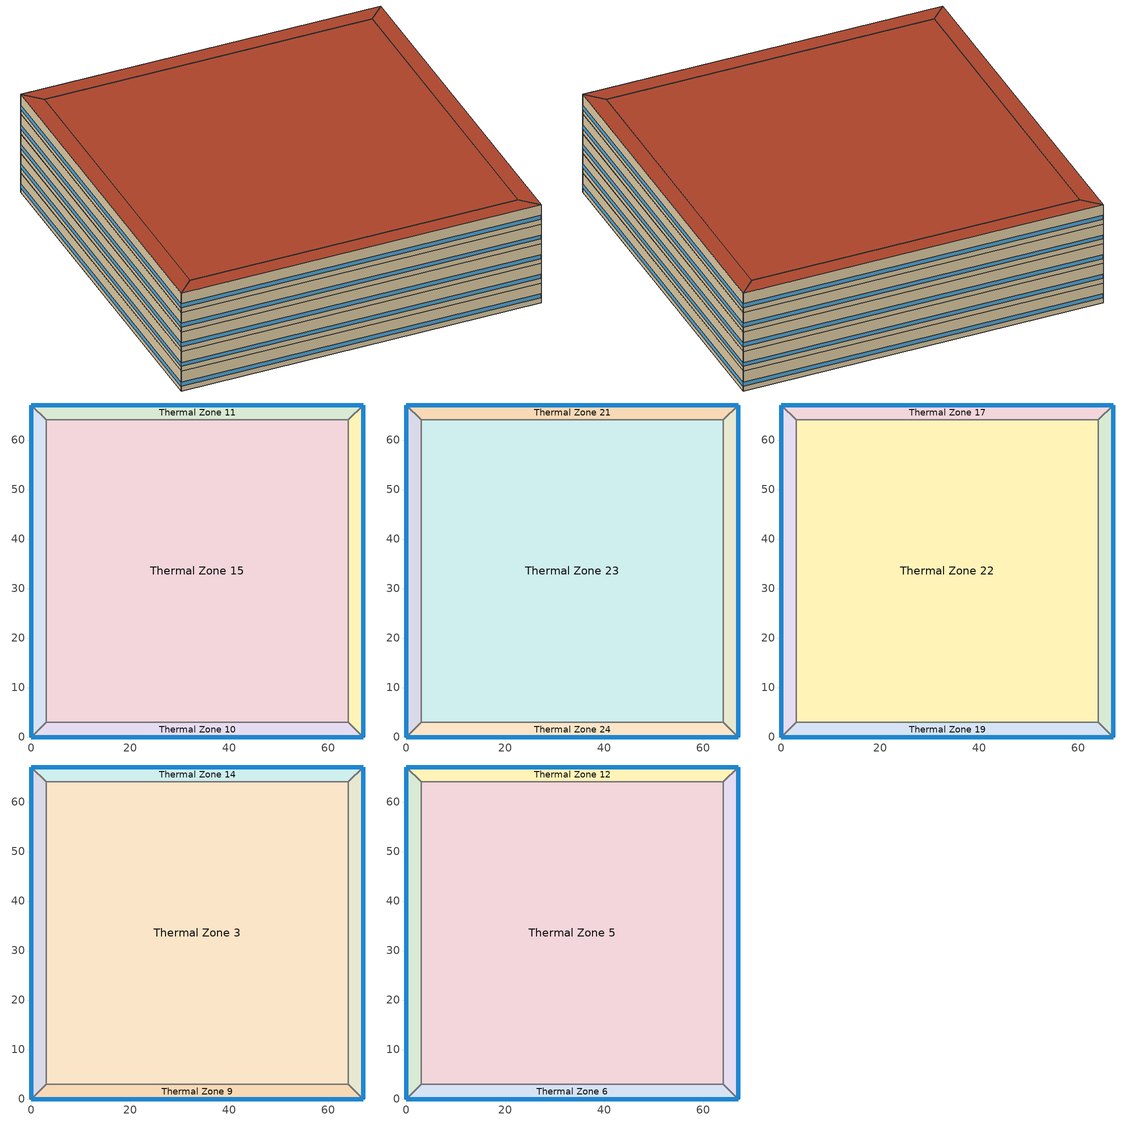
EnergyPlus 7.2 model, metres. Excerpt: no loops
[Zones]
Thermal Zone 11
 floor ground (000_ExtSlabCarpet_4in_ClimateZone 1-8): 0,67.08 67.08,67.08 64.08,64.08 3,64.08 z0
 wall outside (ASHRAE_189.1-2009_ExtWall_SteelFrame_ClimateZone 4-8): 67.08,67.08 0,67.08 z0:4
 wall to Thermal Zone 1 (000_Interior Wall): 0,67.08 3,64.08 z0:4
 wall to Thermal Zone 15 (000_Interior Wall): 3,64.08 64.08,64.08 z0:4
 wall to Thermal Zone 2 (000_Interior Wall): 64.08,64.08 67.08,67.08 z0:4
 window (ASHRAE_189.1-2009_ExtWindow_ClimateZone 4-5): 67.06,67.08 0.03,67.08 z1:1.8
Thermal Zone 1
 floor ground (000_ExtSlabCarpet_4in_ClimateZone 1-8): 0,0 0,67.08 3,64.08 3,3 z0
 wall outside (ASHRAE_189.1-2009_ExtWall_SteelFrame_ClimateZone 4-8): 0,67.08 0,0 z0:4
 wall to Thermal Zone 10 (000_Interior Wall): 0,0 3,3 z0:4
 wall to Thermal Zone 15 (000_Interior Wall): 3,3 3,64.08 z0:4
 window (ASHRAE_189.1-2009_ExtWindow_ClimateZone 4-5): 0,67.06 0,0.03 z1:1.8
Thermal Zone 15
 floor ground (000_ExtSlabCarpet_4in_ClimateZone 1-8): 3,3 3,64.08 64.08,64.08 64.08,3 z0
 wall to Thermal Zone 10 (000_Interior Wall): 3,3 64.08,3 z0:4
 wall to Thermal Zone 2 (000_Interior Wall): 64.08,3 64.08,64.08 z0:4
Thermal Zone 10
 floor ground (000_ExtSlabCarpet_4in_ClimateZone 1-8): 67.08,0 0,0 3,3 64.08,3 z0
 wall outside (ASHRAE_189.1-2009_ExtWall_SteelFrame_ClimateZone 4-8): 0,0 67.08,0 z0:4
 wall to Thermal Zone 2 (000_Interior Wall): 67.08,0 64.08,3 z0:4
 window (ASHRAE_189.1-2009_ExtWindow_ClimateZone 4-5): 0.03,0 67.06,0 z1:1.8
Thermal Zone 2
 floor ground (000_ExtSlabCarpet_4in_ClimateZone 1-8): 67.08,67.08 67.08,0 64.08,3 64.08,64.08 z0
 wall outside (ASHRAE_189.1-2009_ExtWall_SteelFrame_ClimateZone 4-8): 67.08,0 67.08,67.08 z0:4
 window (ASHRAE_189.1-2009_ExtWindow_ClimateZone 4-5): 67.08,0.03 67.08,67.06 z1:1.8
Thermal Zone 23
 floor to Thermal Zone 15 (000_Interior Floor): 3,3 3,64.08 64.08,64.08 64.08,3 z4
 wall to Thermal Zone 18 (000_Interior Wall): 3,64.08 3,3 z4:8
 wall to Thermal Zone 24 (000_Interior Wall): 3,3 64.08,3 z4:8
 wall to Thermal Zone 16 (000_Interior Wall): 64.08,3 64.08,64.08 z4:8
 wall to Thermal Zone 21 (000_Interior Wall): 64.08,64.08 3,64.08 z4:8
Thermal Zone 16
 floor to Thermal Zone 2 (000_Interior Floor): 67.08,67.08 67.08,0 64.08,3 64.08,64.08 z4
 wall outside (ASHRAE_189.1-2009_ExtWall_SteelFrame_ClimateZone 4-8): 67.08,0 67.08,67.08 z4:8
 wall to Thermal Zone 21 (000_Interior Wall): 67.08,67.08 64.08,64.08 z4:8
 wall to Thermal Zone 24 (000_Interior Wall): 64.08,3 67.08,0 z4:8
 window (ASHRAE_189.1-2009_ExtWindow_ClimateZone 4-5): 67.08,0.03 67.08,67.06 z5:5.8
Thermal Zone 21
 floor to Thermal Zone 11 (000_Interior Floor): 0,67.08 67.08,67.08 64.08,64.08 3,64.08 z4
 wall outside (ASHRAE_189.1-2009_ExtWall_SteelFrame_ClimateZone 4-8): 67.08,67.08 0,67.08 z4:8
 wall to Thermal Zone 18 (000_Interior Wall): 0,67.08 3,64.08 z4:8
 window (ASHRAE_189.1-2009_ExtWindow_ClimateZone 4-5): 67.06,67.08 0.03,67.08 z5:5.8
Thermal Zone 18
 floor to Thermal Zone 1 (000_Interior Floor): 0,0 0,67.08 3,64.08 3,3 z4
 wall outside (ASHRAE_189.1-2009_ExtWall_SteelFrame_ClimateZone 4-8): 0,67.08 0,0 z4:8
 wall to Thermal Zone 24 (000_Interior Wall): 0,0 3,3 z4:8
 window (ASHRAE_189.1-2009_ExtWindow_ClimateZone 4-5): 0,67.06 0,0.03 z5:5.8
Thermal Zone 24
 floor to Thermal Zone 10 (000_Interior Floor): 67.08,0 0,0 3,3 64.08,3 z4
 wall outside (ASHRAE_189.1-2009_ExtWall_SteelFrame_ClimateZone 4-8): 0,0 67.08,0 z4:8
 window (ASHRAE_189.1-2009_ExtWindow_ClimateZone 4-5): 0.03,0 67.06,0 z5:5.8
Thermal Zone 20
 floor to Thermal Zone 16 (000_Interior Floor): 67.08,67.08 67.08,0 64.08,3 64.08,64.08 z8
 wall outside (ASHRAE_189.1-2009_ExtWall_SteelFrame_ClimateZone 4-8): 67.08,0 67.08,67.08 z8:12
 wall to Thermal Zone 22 (000_Interior Wall): 64.08,64.08 64.08,3 z8:12
 wall to Thermal Zone 19 (000_Interior Wall): 64.08,3 67.08,0 z8:12
 wall to Thermal Zone 17 (000_Interior Wall): 67.08,67.08 64.08,64.08 z8:12
 window (ASHRAE_189.1-2009_ExtWindow_ClimateZone 4-5): 67.08,0.03 67.08,67.06 z9:9.8
Thermal Zone 19
 floor to Thermal Zone 24 (000_Interior Floor): 67.08,0 0,0 3,3 64.08,3 z8
 wall outside (ASHRAE_189.1-2009_ExtWall_SteelFrame_ClimateZone 4-8): 0,0 67.08,0 z8:12
 wall to Thermal Zone 22 (000_Interior Wall): 64.08,3 3,3 z8:12
 wall to Thermal Zone 25 (000_Interior Wall): 3,3 0,0 z8:12
 window (ASHRAE_189.1-2009_ExtWindow_ClimateZone 4-5): 0.03,0 67.06,0 z9:9.8
Thermal Zone 17
 floor to Thermal Zone 21 (000_Interior Floor): 0,67.08 67.08,67.08 64.08,64.08 3,64.08 z8
 wall outside (ASHRAE_189.1-2009_ExtWall_SteelFrame_ClimateZone 4-8): 67.08,67.08 0,67.08 z8:12
 wall to Thermal Zone 25 (000_Interior Wall): 0,67.08 3,64.08 z8:12
 wall to Thermal Zone 22 (000_Interior Wall): 3,64.08 64.08,64.08 z8:12
 window (ASHRAE_189.1-2009_ExtWindow_ClimateZone 4-5): 67.06,67.08 0.03,67.08 z9:9.8
Thermal Zone 25
 floor to Thermal Zone 18 (000_Interior Floor): 0,0 0,67.08 3,64.08 3,3 z8
 wall outside (ASHRAE_189.1-2009_ExtWall_SteelFrame_ClimateZone 4-8): 0,67.08 0,0 z8:12
 wall to Thermal Zone 22 (000_Interior Wall): 3,3 3,64.08 z8:12
 window (ASHRAE_189.1-2009_ExtWindow_ClimateZone 4-5): 0,67.06 0,0.03 z9:9.8
Thermal Zone 22
 floor to Thermal Zone 23 (000_Interior Floor): 3,3 3,64.08 64.08,64.08 64.08,3 z8
Thermal Zone 14
 floor to Thermal Zone 17 (000_Interior Floor): 0,67.08 67.08,67.08 64.08,64.08 3,64.08 z12
 wall outside (ASHRAE_189.1-2009_ExtWall_SteelFrame_ClimateZone 4-8): 67.08,67.08 0,67.08 z12:16
 wall to Thermal Zone 3 (000_Interior Wall): 3,64.08 64.08,64.08 z12:16
 wall to Thermal Zone 7 (000_Interior Wall): 0,67.08 3,64.08 z12:16
 wall to Thermal Zone 4 (000_Interior Wall): 64.08,64.08 67.08,67.08 z12:16
 window (ASHRAE_189.1-2009_ExtWindow_ClimateZone 4-5): 67.06,67.08 0.03,67.08 z13:13.8
Thermal Zone 4
 floor to Thermal Zone 20 (000_Interior Floor): 67.08,67.08 67.08,0 64.08,3 64.08,64.08 z12
 wall outside (ASHRAE_189.1-2009_ExtWall_SteelFrame_ClimateZone 4-8): 67.08,0 67.08,67.08 z12:16
 wall to Thermal Zone 3 (000_Interior Wall): 64.08,64.08 64.08,3 z12:16
 wall to Thermal Zone 9 (000_Interior Wall): 64.08,3 67.08,0 z12:16
 window (ASHRAE_189.1-2009_ExtWindow_ClimateZone 4-5): 67.08,0.03 67.08,67.06 z13:13.8
Thermal Zone 9
 floor to Thermal Zone 19 (000_Interior Floor): 67.08,0 0,0 3,3 64.08,3 z12
 wall outside (ASHRAE_189.1-2009_ExtWall_SteelFrame_ClimateZone 4-8): 0,0 67.08,0 z12:16
 wall to Thermal Zone 7 (000_Interior Wall): 3,3 0,0 z12:16
 wall to Thermal Zone 3 (000_Interior Wall): 64.08,3 3,3 z12:16
 window (ASHRAE_189.1-2009_ExtWindow_ClimateZone 4-5): 0.03,0 67.06,0 z13:13.8
Thermal Zone 7
 floor to Thermal Zone 25 (000_Interior Floor): 0,0 0,67.08 3,64.08 3,3 z12
 wall outside (ASHRAE_189.1-2009_ExtWall_SteelFrame_ClimateZone 4-8): 0,67.08 0,0 z12:16
 wall to Thermal Zone 3 (000_Interior Wall): 3,3 3,64.08 z12:16
 window (ASHRAE_189.1-2009_ExtWindow_ClimateZone 4-5): 0,67.06 0,0.03 z13:13.8
Thermal Zone 3
 floor to Thermal Zone 22 (000_Interior Floor): 3,3 3,64.08 64.08,64.08 64.08,3 z12
Thermal Zone 13
 floor to Thermal Zone 7 (000_Interior Floor): 0,0 0,67.08 3,64.08 3,3 z16
 wall outside (ASHRAE_189.1-2009_ExtWall_SteelFrame_ClimateZone 4-8): 0,67.08 0,0 z16:20
 wall to Thermal Zone 5 (000_Interior Wall): 3,3 3,64.08 z16:20
 wall to Thermal Zone 12 (000_Interior Wall): 3,64.08 0,67.08 z16:20
 wall to Thermal Zone 6 (000_Interior Wall): 0,0 3,3 z16:20
 window (ASHRAE_189.1-2009_ExtWindow_ClimateZone 4-5): 0,67.06 0,0.03 z17:17.8
 roof outside (ASHRAE_189.1-2009_ExtRoof_IEAD_ClimateZone 2-5): 3,3 3,64.08 0,67.08 0,0 z20
Thermal Zone 6
 floor to Thermal Zone 9 (000_Interior Floor): 67.08,0 0,0 3,3 64.08,3 z16
 wall outside (ASHRAE_189.1-2009_ExtWall_SteelFrame_ClimateZone 4-8): 0,0 67.08,0 z16:20
 wall to Thermal Zone 5 (000_Interior Wall): 64.08,3 3,3 z16:20
 wall to Thermal Zone 8 (000_Interior Wall): 67.08,0 64.08,3 z16:20
 window (ASHRAE_189.1-2009_ExtWindow_ClimateZone 4-5): 0.03,0 67.06,0 z17:17.8
 roof outside (ASHRAE_189.1-2009_ExtRoof_IEAD_ClimateZone 2-5): 64.08,3 3,3 0,0 67.08,0 z20
Thermal Zone 5
 floor to Thermal Zone 3 (000_Interior Floor): 3,3 3,64.08 64.08,64.08 64.08,3 z16
 wall to Thermal Zone 8 (000_Interior Wall): 64.08,3 64.08,64.08 z16:20
 wall to Thermal Zone 12 (000_Interior Wall): 64.08,64.08 3,64.08 z16:20
 roof outside (ASHRAE_189.1-2009_ExtRoof_IEAD_ClimateZone 2-5): 64.08,3 64.08,64.08 3,64.08 3,3 z20
Thermal Zone 8
 floor to Thermal Zone 4 (000_Interior Floor): 67.08,67.08 67.08,0 64.08,3 64.08,64.08 z16
 wall outside (ASHRAE_189.1-2009_ExtWall_SteelFrame_ClimateZone 4-8): 67.08,0 67.08,67.08 z16:20
 wall to Thermal Zone 12 (000_Interior Wall): 67.08,67.08 64.08,64.08 z16:20
 window (ASHRAE_189.1-2009_ExtWindow_ClimateZone 4-5): 67.08,0.03 67.08,67.06 z17:17.8
 roof outside (ASHRAE_189.1-2009_ExtRoof_IEAD_ClimateZone 2-5): 64.08,64.08 64.08,3 67.08,0 67.08,67.08 z20
Thermal Zone 12
 floor to Thermal Zone 14 (000_Interior Floor): 0,67.08 67.08,67.08 64.08,64.08 3,64.08 z16
 wall outside (ASHRAE_189.1-2009_ExtWall_SteelFrame_ClimateZone 4-8): 67.08,67.08 0,67.08 z16:20
 window (ASHRAE_189.1-2009_ExtWindow_ClimateZone 4-5): 67.06,67.08 0.03,67.08 z17:17.8
 roof outside (ASHRAE_189.1-2009_ExtRoof_IEAD_ClimateZone 2-5): 3,64.08 64.08,64.08 67.08,67.08 0,67.08 z20
[Site:Location]
Philadelphia International Ap_PA_USA Design_Conditions: Latitude {deg}=39.87; Longitude {deg}=-75.23; Time Zone {hr}=-5; Elevation {m}=2
[SizingPeriod:DesignDay] Day of Month=21; Dry-Bulb Temperature Range Modifier Type=DefaultMultipliers; Barometric Pressure {Pa}=101301; Rain Indicator=No; Snow Indicator=No; Daylight Saving Time Indicator=No
Name | Month | Day Type | Maximum Dry-Bulb Temperature {C} | Daily Dry-Bulb Temperature Range {deltaC} | Humidity Condition Type | Wetbulb or DewPoint at Maximum Dry-Bulb {C} | Wind Speed {m/s} | Wind Direction {deg} | Solar Model Indicator | Sky Clearness | ASHRAE Clear Sky Optical Depth for Beam Irradiance (taub) | ASHRAE Clear Sky Optical Depth for Diffuse Irradiance (taud)
Philadelphia International Ap Ann Hum_n 99.6% Condns DP=>MCDB | 1 | WinterDesignDay | -8.7 | 0 | Dewpoint | -20.2 | 5.2 | 290 | ASHRAEClearSky | 0
Philadelphia International Ap Ann Clg 1% Condns DP=>MDB | 7 | SummerDesignDay | 27.4 | 9.4 | Dewpoint | 23.5 | 5 | 240 | ASHRAETau |  | 0.55 | 1.776
Philadelphia International Ap Ann Htg 99.6% Condns DB | 1 | WinterDesignDay | -10.8 | 0 | Wetbulb | -10.8 | 5.2 | 290 | ASHRAEClearSky | 0
Philadelphia International Ap Ann Clg 1% Condns WB=>MDB | 7 | SummerDesignDay | 30.2 | 9.4 | Wetbulb | 25 | 5 | 240 | ASHRAETau |  | 0.55 | 1.776
[Building]
Building 1
[Material] Thermal Absorptance=0.9
Name | Roughness | Thickness {m} | Conductivity {W/m-K} | Density {kg/m3} | Specific Heat {J/kg-K} | Solar Absorptance | Visible Absorptance
000_F16 Acoustic tile | MediumSmooth | 0.0191 | 0.06 | 368 | 590 | 0.7 | 0.7
000_G01a 19mm gypsum board | MediumSmooth | 0.019 | 0.16 | 800 | 1090 | 0.7 | 0.7
Roof Insulation [21] | MediumRough | 0.2105 | 0.049 | 265 | 836.8 | 0.7 | 0.7
Wall Insulation [39] | MediumRough | 0.1184 | 0.045 | 265 | 836.8 | 0.7 | 0.7
000_M11 100mm lightweight concrete | MediumRough | 0.1016 | 0.53 | 1280 | 840 | 0.7 | 0.7
Roof Membrane | VeryRough | 0.0095 | 0.16 | 1121.29 | 1460 | 0.7 | 0.7
1/2IN Gypsum | Smooth | 0.0127 | 0.16 | 784.9 | 830 | 0.92 | 0.92
Metal Decking | MediumSmooth | 0.0015 | 45.006 | 7680 | 418.4 | 0.7 | 0.3
MAT-CC05 4 HW CONCRETE | Rough | 0.1016 | 1.311 | 2240 | 836.8 | 0.7 | 0.7
[Material:AirGap]
Name | Thermal Resistance {m2-K/W}
000_F05 Ceiling air space resistance | 0.18
000_F04 Wall air space resistance | 0.15
[Material:NoMass] Thermal Absorptance=0.9; Solar Absorptance=0.7
Name | Roughness | Thermal Resistance {m2-K/W} | Visible Absorptance
CP02 CARPET PAD | VeryRough | 0.2165 | 0.8
MAT-SHEATH | Rough | 0.3626 | 0.7
[WindowMaterial:Glazing]
Theoretical Glass [207]: Optical Data Type=SpectralAverage; Thickness {m}=0.003; Solar Transmittance at Normal Incidence=0.3311; Front Side Solar Reflectance at Normal Incidence=0.6189; Back Side Solar Reflectance at Normal Incidence=0.6189; Visible Transmittance at Normal Incidence=0.44; Front Side Visible Reflectance at Normal Incidence=0.51; Back Side Visible Reflectance at Normal Incidence=0.51; Infrared Transmittance at Normal Incidence=0; Front Side Infrared Hemispherical Emissivity=0.9; Back Side Infrared Hemispherical Emissivity=0.9; Conductivity {W/m-K}=0.0133; Dirt Correction Factor for Solar and Visible Transmittance=1; Solar Diffusing=No
[Construction]
ASHRAE_189.1-2009_ExtWindow_ClimateZone 4-5: Theoretical Glass [207]
ASHRAE_189.1-2009_ExtWall_SteelFrame_ClimateZone 4-8: MAT-SHEATH, Wall Insulation [39], 1/2IN Gypsum
ASHRAE_189.1-2009_ExtRoof_IEAD_ClimateZone 2-5: Roof Membrane, Roof Insulation [21], Metal Decking
000_ExtSlabCarpet_4in_ClimateZone 1-8: MAT-CC05 4 HW CONCRETE, CP02 CARPET PAD
000_Interior Floor: 000_F16 Acoustic tile, 000_F05 Ceiling air space resistance, 000_M11 100mm lightweight concrete
000_Interior Wall: 000_G01a 19mm gypsum board, 000_F04 Wall air space resistance, 000_G01a 19mm gypsum board
[AvailabilityManager:Scheduled]
Name | Schedule
AvailabilityManager:Scheduled {3c817b36-cb49-4a06-8b78-29dd3e4f2f8a} | Schedule:Compact {ec444958-f9af-4c21-a885-42397984d588}
AvailabilityManager:Scheduled {7f189407-2bfb-415b-b8a4-03d176bd98b3} | Schedule:Compact {e018b8b7-e9ca-4ea5-90f1-f3a6ff8ef997}
[Zone]
Thermal Zone 13; Thermal Zone 23; Thermal Zone 11; Thermal Zone 16; Thermal Zone 6; Thermal Zone 21; Thermal Zone 1; Thermal Zone 20; Thermal Zone 5; Thermal Zone 19; Thermal Zone 8; Thermal Zone 12; Thermal Zone 14; Thermal Zone 15; Thermal Zone 17; Thermal Zone 18; Thermal Zone 4; Thermal Zone 9; Thermal Zone 25; Thermal Zone 24; Thermal Zone 22; Thermal Zone 7; Thermal Zone 10; Thermal Zone 3; Thermal Zone 2
[Schedule:Compact]
Schedule:Compact {ec444958-f9af-4c21-a885-42397984d588}; Schedule:Compact {e018b8b7-e9ca-4ea5-90f1-f3a6ff8ef997}: Through: 12/31, For: AllDays, Until: 24:00, 1
